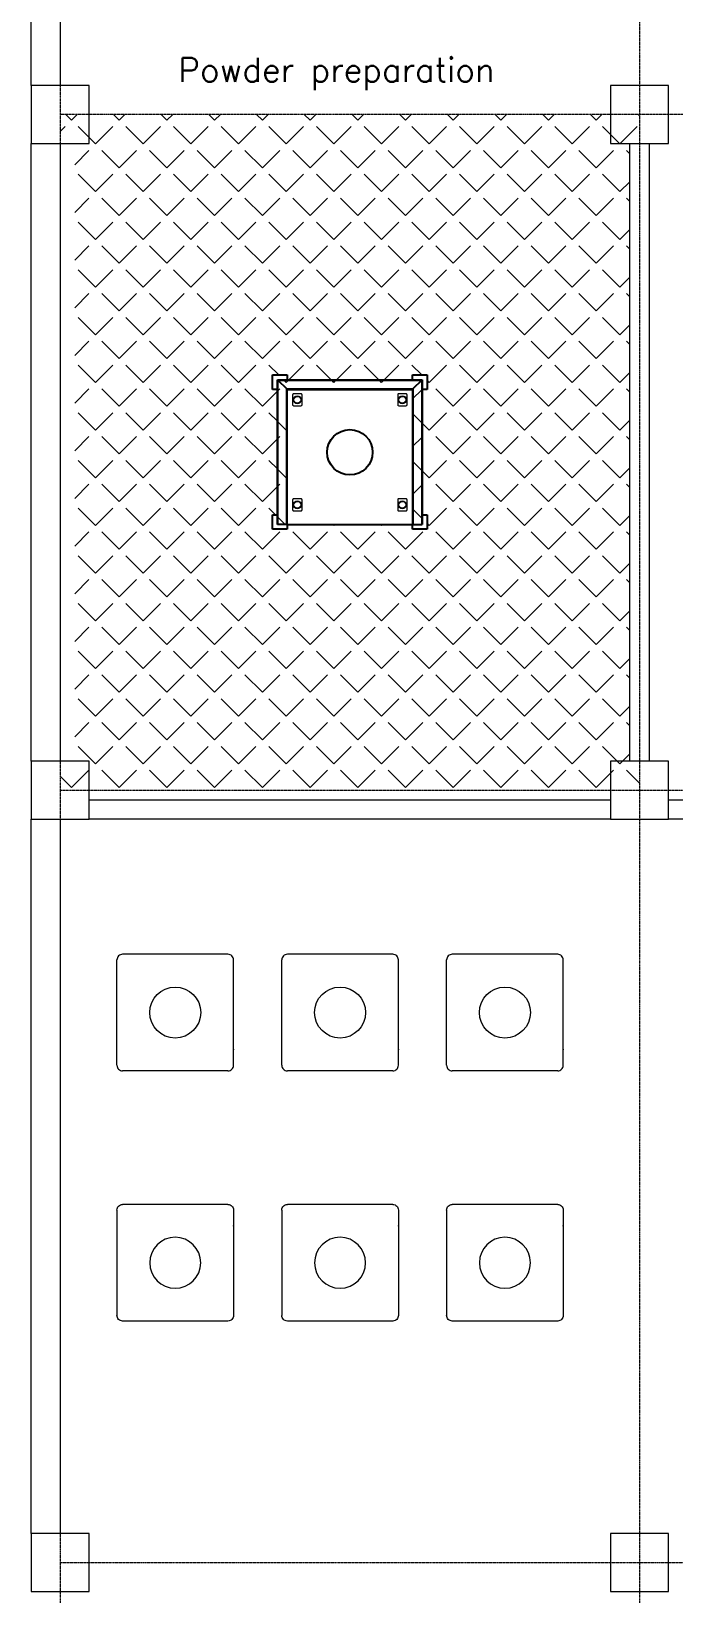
# Model space of a CAD drawing. Extents: x -59767 to 1106559, y -1290 to 1129522.
# Drawn here: x 61908 to 68563, y 581354 to 597541 of the extents above; entities that cross this region are included whole.
import ezdxf

# ---------------------------------------------------------------- set-up
doc = ezdxf.new("R2010")
doc.units = 0
doc.linetypes.add('CENTER', pattern=[2, 1.25, -0.25, 0.25, -0.25])
doc.layers.get('0').update_dxf_attribs({"linetype": 'CONTINUOUS', "lineweight": 9})
for name, color, linetype, lineweight in [('COLUMN', 2, 'CONTINUOUS', 9), ('TEXT', 3, 'CONTINUOUS', 9), ('WALL_200', 3, 'CONTINUOUS', 9), ('가는선', 1, 'CONTINUOUS', 9), ('외형선', 3, 'CONTINUOUS', 9), ('중간선', 5, 'CONTINUOUS', 9), ('중심선', 1, 'CENTER', 9)]:
    doc.layers.add(name, color=color, linetype=linetype, lineweight=lineweight)
doc.styles.get("Standard").update_dxf_attribs({"font": 'romans.shx', "bigfont": 'whtgtxt.shx'})

# ---------------------------------------------------------------- blocks, each defined once
blk = doc.blocks.new('column600')
at = {"layer": 'COLUMN', "linetype": 'Continuous'}
blk.add_lwpolyline([(-300, -300), (300, -300), (300, 300), (-300, 300)], close=True, dxfattribs=at)
blk = doc.blocks.new('Container')
at = {"linetype": 'Continuous'}
for p, q in [((28913, -4584), (28913, -5677)), ((28913, -4752), (28913, -4746))]:
    blk.add_line(p, q, dxfattribs=at)
for centre, start, end in [((28970, -4584), 90, 180.0548), ((30063, -4584), 359.9452, 90), ((28970, -5677), 179.9452, 270), ((30063, -5677), 270, 0.0548)]:
    blk.add_arc(centre, 57.2, start, end, dxfattribs=at)
at = {"layer": '외형선'}
for p, q in [((28970, -4527), (30063, -4527)), ((30120, -4584), (30120, -5677)), ((28970, -5734), (30063, -5734))]:
    blk.add_line(p, q, dxfattribs=at)
blk.add_circle((29517, -5131), 264, dxfattribs=at)
blk = doc.blocks.new('*U89')
at = {"layer": '외형선'}
blk.add_blockref('Container', (-29517, 5131), dxfattribs=at)
blk = doc.blocks.new('*U88')
at = {"layer": '중간선', "color": 0, "linetype": 'ByBlock', "lineweight": -2, "transparency": 16777216}
for p in [(0, 0), (1707, 0), (3415, 0)]:
    blk.add_blockref('*U89', p, dxfattribs=at)
blk = doc.blocks.new('*U115')
at = {"layer": '외형선'}
blk.add_blockref('Container', (-29517, 5131), dxfattribs=at)
blk = doc.blocks.new('*U114')
at = {"layer": '중간선', "color": 0, "linetype": 'ByBlock', "lineweight": -2, "transparency": 16777216}
for p in [(0, 0), (1707, 0), (3415, 0)]:
    blk.add_blockref('*U115', p, dxfattribs=at)
blk = doc.blocks.new('A$C0f0db368')
at = {"color": 7, "linetype": 'Continuous', "lineweight": 25}
for p, q in [((0, 1450), (0, 1600)), ((0, 1600), (150, 1600)), ((50, 50), (50, 1550)), ((50, 1550), (54, 1546)), ((50, 1550), (1550, 1550)), ((54, 1546), (50, 1550)), ((54, 54), (54, 1546)), ((54, 1546), (146, 1454)), ((54, 1546), (1550, 1546)), ((150, 1600), (150, 1550)), ((1450, 1600), (1600, 1600)), ((1450, 1550), (1450, 1600)), ((1550, 1546), (1550, 1550)), ((1550, 1454), (1550, 1546)), ((1600, 1600), (1600, 1450)), ((50, 1450), (0, 1450)), ((146, 146), (146, 1454)), ((146, 1454), (150, 1450)), ((146, 1454), (1550, 1454)), ((150, 1450), (146, 1454)), ((150, 150), (150, 1450)), ((150, 1450), (1550, 1450)), ((1550, 1450), (1550, 1454)), ((1550, 150), (1550, 1450)), ((1600, 1450), (1550, 1450)), ((0, 150), (50, 150)), ((0, 0), (0, 150)), ((150, 0), (0, 0)), ((50, 50), (54, 54)), ((54, 54), (50, 50)), ((1550, 50), (50, 50)), ((54, 54), (146, 146)), ((1550, 54), (54, 54)), ((146, 146), (150, 150)), ((150, 150), (146, 146)), ((1550, 146), (146, 146)), ((1550, 150), (150, 150)), ((150, 50), (150, 0)), ((1450, 0), (1450, 50)), ((1600, 0), (1450, 0)), ((1550, 150), (1550, 146)), ((1550, 150), (1600, 150)), ((1550, 146), (1550, 54)), ((1550, 54), (1550, 50)), ((1600, 150), (1600, 0))]:
    blk.add_line(p, q, dxfattribs=at)
for points in [[(203, 1389), (313, 1389, -0.414214), (323, 1379), (323, 1309, -0.414214), (313, 1299), (203, 1299, -0.414214), (193, 1309), (193, 1379, -0.414214)], [(1291, 1389), (1401, 1389, -0.414214), (1411, 1379), (1411, 1309, -0.414214), (1401, 1299), (1291, 1299, -0.414214), (1281, 1309), (1281, 1379, -0.414214)], [(203, 301), (313, 301, -0.414214), (323, 291), (323, 221, -0.414214), (313, 211), (203, 211, -0.414214), (193, 221), (193, 291, -0.414214)], [(1291, 301), (1401, 301, -0.414214), (1411, 291), (1411, 221, -0.414214), (1401, 211), (1291, 211, -0.414214), (1281, 221), (1281, 291, -0.414214)]]:
    blk.add_lwpolyline(points, format="xyb", close=True)
for centre, radius in [((258, 1344), 41), ((258, 1344), 35.5), ((1346, 1344), 41), ((1346, 1344), 35.5), ((258, 256), 41), ((258, 256), 35.5), ((1346, 256), 41), ((1346, 256), 35.5)]:
    blk.add_circle(centre, radius)
blk.add_circle((802, 800), 235, dxfattribs=at)

msp = doc.modelspace()

# ---------------------------------------------------------------- hatches: boundary and pattern name
at = {"layer": '가는선'}
h = msp.add_hatch(dxfattribs=at)
h.set_pattern_fill('ANGLE', color=6, scale=50, angle=45)
h.set_pattern_definition([(45, (31950.15, 421527.3), (-246.95704, 246.95704), [254, -95.25]), (135, (31950.15, 421527.3), (-246.95704, -246.95704), [254, -95.25])])
h.paths.add_polyline_path([(68208.2, 596679.1), (62208.2, 596679.1), (62208.2, 596379.1), (62358.2, 596379.1), (62358.2, 589979.1), (62208.2, 589979.1), (62208.2, 589679.1), (68208.2, 589679.1), (68208.3, 589979.1), (68108.3, 589979.1), (68108.3, 596379.1), (68208.2, 596379.1)])
h.paths.add_polyline_path([(65858.3, 593981.1), (66008.3, 593981.1), (66008.3, 593831.1), (65958.3, 593831.1), (65958.3, 592531.1), (66008.3, 592531.1), (66008.3, 592381.1), (65858.3, 592381.1), (65858.3, 592431.1), (64558.3, 592431.1), (64558.3, 592381.1), (64408.3, 592381.1), (64408.3, 592531.1), (64458.3, 592531.1), (64458.3, 593831.1), (64408.3, 593831.1), (64408.3, 593981.1), (64558.3, 593981.1), (64558.3, 593931.1), (65858.3, 593931.1)], flags=16)
h.paths.add_polyline_path([(65954.3, 593931.1), (65954.3, 592431.1), (65862.3, 592431.1), (65858.3, 592431.1), (65858.3, 593835.1), (64558.3, 593831.1), (64558.3, 592431.1), (64554.3, 592431.1), (64462.3, 592431.1), (64462.3, 593927.1)], flags=16)
h.paths.add_polyline_path([(65787.5, 593788.3, -0.4142136), (65797.5, 593778.3), (65797.5, 593668.3, -0.4142136), (65787.5, 593658.3), (65717.5, 593658.3, -0.4142136), (65707.5, 593668.3), (65707.5, 593778.3, -0.4142136), (65717.5, 593788.3)], flags=0)
edge = h.paths.add_edge_path(flags=0)
edge.add_arc((65752.5, 593723.3), 41, 0, 360)
edge = h.paths.add_edge_path(flags=0)
edge.add_arc((65752.5, 593723.3), 35.5, 0, 360)
h.paths.add_polyline_path([(64709, 593778.3), (64709, 593668.3, -0.4142136), (64699, 593658.3), (64629, 593658.3, -0.4142136), (64619, 593668.3), (64619, 593778.3, -0.4142121), (64629, 593788.3), (64699, 593788.3, -0.4142136)], flags=0)
edge = h.paths.add_edge_path(flags=0)
edge.add_arc((64664, 593723.3), 41, 0, 360)
edge = h.paths.add_edge_path(flags=0)
edge.add_arc((64664, 593723.3), 35.5, 0, 360)
edge = h.paths.add_edge_path(flags=0)
edge.add_arc((65208.3, 593179.1), 235, 0, 360)
h.paths.add_polyline_path([(65787.5, 592699.8, -0.4142136), (65797.5, 592689.8), (65797.5, 592579.8, -0.4142136), (65787.5, 592569.8), (65717.5, 592569.8, -0.4142121), (65707.5, 592579.8), (65707.5, 592689.8, -0.4142136), (65717.5, 592699.8)], flags=0)
edge = h.paths.add_edge_path(flags=0)
edge.add_arc((65752.5, 592634.8), 41, 0, 360)
edge = h.paths.add_edge_path(flags=0)
edge.add_arc((65752.5, 592634.8), 35.5, 0, 360)
h.paths.add_polyline_path([(64709, 592689.8), (64709, 592579.8, -0.4142136), (64699, 592569.8), (64629, 592569.8, -0.4142136), (64619, 592579.8), (64619, 592689.8, -0.4142136), (64629, 592699.8), (64699, 592699.8, -0.4142136)], flags=0)
edge = h.paths.add_edge_path(flags=0)
edge.add_arc((64664, 592634.8), 41, 0, 360)
edge = h.paths.add_edge_path(flags=0)
edge.add_arc((64664, 592634.8), 35.5, 0, 360)

# ---------------------------------------------------------------- linework, layer by layer
at = {"layer": 'WALL_200', "color": 2, "ltscale": 0.5}
for points in [[(62209.6, 603379.1), (62208.2, 596979.1), (61908.2, 596979.1), (61909.6, 603379.1)], [(62208.2, 596379.1), (62208.2, 589979.1), (61908.2, 589979.1), (61908.2, 596379.1)], [(62208.2, 589379.1), (62208.2, 581979.1), (61908.2, 581979.1), (61908.2, 589379.1)]]:
    msp.add_lwpolyline(points, close=True, dxfattribs=at)
at = {"layer": 'WALL_200', "ltscale": 0.5}
msp.add_lwpolyline([(68308.3, 596379.1), (68308.3, 589979.1), (68108.3, 589979.1), (68108.3, 596379.1)], close=True, dxfattribs=at)
for points in [[(67908.3, 589379.1), (62508.2, 589379.1), (62508.2, 589579.1), (67908.3, 589579.1), (67908.3, 589379.1)], [(73908.2, 589379.1), (68508.3, 589379.1), (68508.3, 589579.1), (73908.2, 589579.1), (73908.2, 589379.1)]]:
    msp.add_lwpolyline(points, dxfattribs=at)
at = {"layer": '중심선'}
for p, q in [((62208.2, 618526.4), (62208.2, 555029.1)), ((68208.2, 618526.4), (68208.2, 555029.1)), ((154858.2, 596679.1), (62208.2, 596679.1)), ((62206.8, 589679.1), (154856.8, 589679.1)), ((62208.2, 581679.1), (154858.2, 581679.1))]:
    msp.add_line(p, q, dxfattribs=at)

# ---------------------------------------------------------------- block references
at = {"layer": 'COLUMN', "linetype": 'Continuous'}
for p in [(62208.2, 596679.1), (68208.3, 596679.1), (62208.2, 589679.1), (68208.3, 589679.1), (62208.2, 581679.1), (68208.2, 581679.1)]:
    msp.add_blockref('column600', p, dxfattribs=at)
at = {"layer": '중간선'}
for name, p, rotation in [('A$C0f0db368', (64408.3, 593981.1), 270), ('*U114', (66814, 587375.4), 180)]:
    msp.add_blockref(name, p, dxfattribs=dict(at, rotation=rotation))
at = {"layer": '중간선', "xscale": -1, "rotation": 0.001344833149068546}
msp.add_blockref('*U88', (66814, 584782.6), dxfattribs=at)

# ---------------------------------------------------------------- texts
at = {"layer": 'TEXT'}
msp.add_text('Powder preparation', height=250, dxfattribs=at).set_placement((63430.5, 597015.4))

doc.saveas('drawing.dxf')
